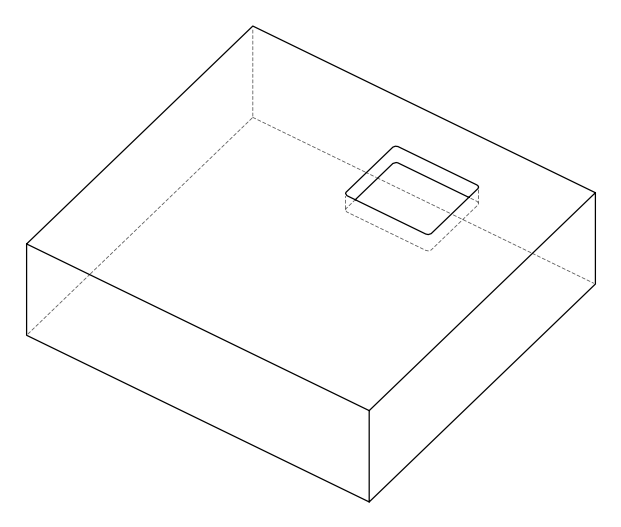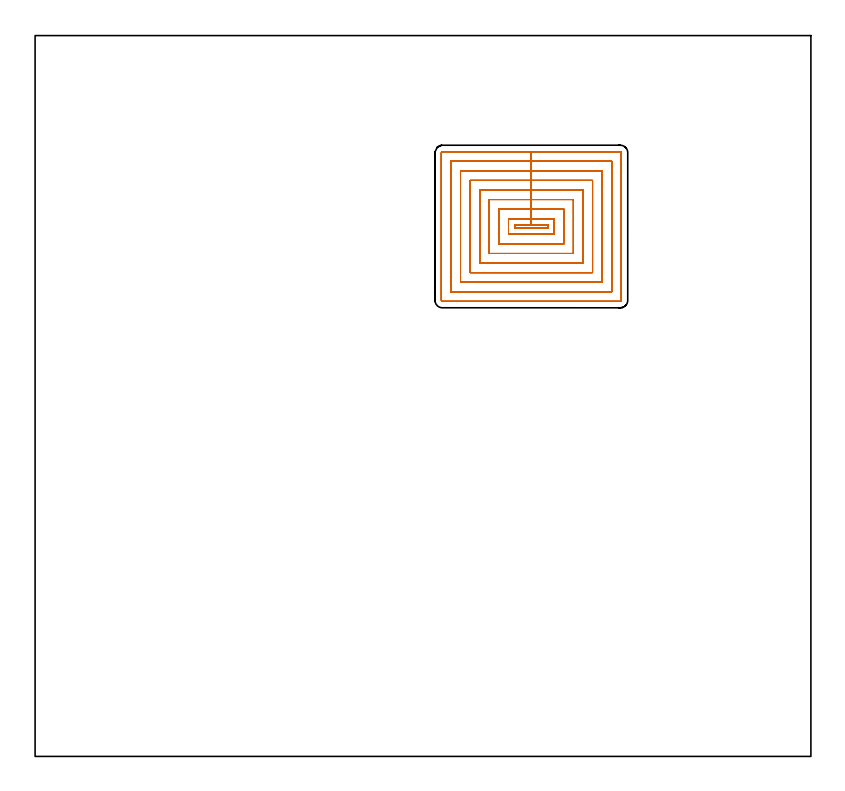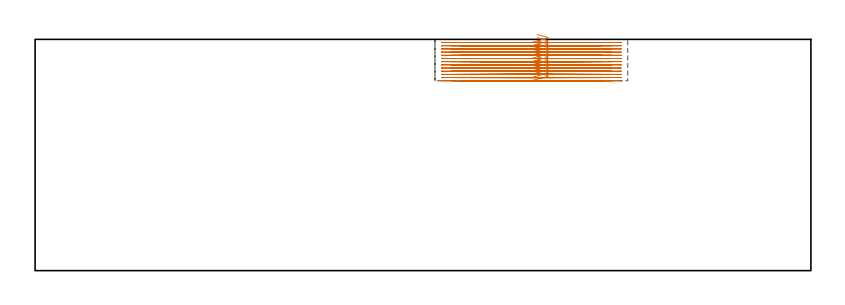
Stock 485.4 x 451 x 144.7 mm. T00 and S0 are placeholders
(PLAN: 1 operations, 0 tool changes, 54.3 min)
(1 MILL_RECTANGULAR_POCKET | POCKET_RECTANGULAR_STRAIGHT | NXT0201_009 | Follow Part, ap 2, ae 75% | 54.3 min | 317166 mm3)
(TOOL NXT0201_009 | ENDMILL 8mm [2P460-0800-NA 1630] | D8 FL26 Z6)
(OP 1 MILL_RECTANGULAR_POCKET)
G17 G21 G94 G90
T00 M6
G54
G17 G0 G90 X314.168 Y330.7 S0 M3
G43 Z154.7 H1
Z147.7
G94 G1 X320.8 Z145.923 F250.
Y332.4 Z145.467
X310.5 Z142.708
X300.2 F500.
Y330.7
X320.8
Y332.4
X310.5
Y336.4
X296.2
Y326.7
X324.8
Y336.4
X310.5
Y342.4
X290.2
Y320.7
X330.8
Y342.4
X310.5
Y348.4
X284.2
Y314.7
X336.8
Y348.4
X310.5
Y354.4
X278.2
Y308.7
X342.8
Y354.4
X310.5
Y360.4
X272.2
Y302.7
X348.8
Y360.4
X310.5
Y366.4
X266.2
Y296.7
X354.8
Y366.4
X310.5
Y372.4
X260.2
Y290.7
X360.8
Y372.4
X310.5
Y378.4
X254.8
G3 X254.2 Y377.8 R0.6
G1 Y285.3
G3 X254.8 Y284.7 R0.6
G1 X366.2
G3 X366.8 Y285.3 R0.6
G1 Y377.8
G3 X366.2 Y378.4 R0.6
G1 X310.5
X309.5
G0 X314.168 Y330.7 Z145.708
G1 X320.8 Z143.931 F250.
Y332.4 Z143.475
X310.5 Z140.715
X300.2 F500.
Y330.7
X320.8
Y332.4
X310.5
Y336.4
X296.2
Y326.7
X324.8
Y336.4
X310.5
Y342.4
X290.2
Y320.7
X330.8
Y342.4
X310.5
Y348.4
X284.2
Y314.7
X336.8
Y348.4
X310.5
Y354.4
X278.2
Y308.7
X342.8
Y354.4
X310.5
Y360.4
X272.2
Y302.7
X348.8
Y360.4
X310.5
Y366.4
X266.2
Y296.7
X354.8
Y366.4
X310.5
Y372.4
X260.2
Y290.7
X360.8
Y372.4
X310.5
Y378.4
X254.8
G3 X254.2 Y377.8 R0.6
G1 Y285.3
G3 X254.8 Y284.7 R0.6
G1 X366.2
G3 X366.8 Y285.3 R0.6
G1 Y377.8
G3 X366.2 Y378.4 R0.6
G1 X310.5
X309.5
G0 X314.168 Y330.7 Z143.715
G1 X320.8 Z141.938 F250.
Y332.4 Z141.483
X310.5 Z138.723
X300.2 F500.
Y330.7
X320.8
Y332.4
X310.5
Y336.4
X296.2
Y326.7
X324.8
Y336.4
X310.5
Y342.4
X290.2
Y320.7
X330.8
Y342.4
X310.5
Y348.4
X284.2
Y314.7
X336.8
Y348.4
X310.5
Y354.4
X278.2
Y308.7
X342.8
Y354.4
X310.5
Y360.4
X272.2
Y302.7
X348.8
Y360.4
X310.5
Y366.4
X266.2
Y296.7
X354.8
Y366.4
X310.5
Y372.4
X260.2
Y290.7
X360.8
Y372.4
X310.5
Y378.4
X254.8
G3 X254.2 Y377.8 R0.6
G1 Y285.3
G3 X254.8 Y284.7 R0.6
G1 X366.2
G3 X366.8 Y285.3 R0.6
G1 Y377.8
G3 X366.2 Y378.4 R0.6
G1 X310.5
X309.5
G0 X314.168 Y330.7 Z141.723
G1 X320.8 Z139.946 F250.
Y332.4 Z139.491
X310.5 Z136.731
X300.2 F500.
Y330.7
X320.8
Y332.4
X310.5
Y336.4
X296.2
Y326.7
X324.8
Y336.4
X310.5
Y342.4
X290.2
Y320.7
X330.8
Y342.4
X310.5
Y348.4
X284.2
Y314.7
X336.8
Y348.4
X310.5
Y354.4
X278.2
Y308.7
X342.8
Y354.4
X310.5
Y360.4
X272.2
Y302.7
X348.8
Y360.4
X310.5
Y366.4
X266.2
Y296.7
X354.8
Y366.4
X310.5
Y372.4
X260.2
Y290.7
X360.8
Y372.4
X310.5
Y378.4
X254.8
G3 X254.2 Y377.8 R0.6
G1 Y285.3
G3 X254.8 Y284.7 R0.6
G1 X366.2
G3 X366.8 Y285.3 R0.6
G1 Y377.8
G3 X366.2 Y378.4 R0.6
G1 X310.5
X309.5
G0 X314.168 Y330.7 Z139.731
G1 X320.8 Z137.954 F250.
Y332.4 Z137.498
X310.5 Z134.738
X300.2 F500.
Y330.7
X320.8
Y332.4
X310.5
Y336.4
X296.2
Y326.7
X324.8
Y336.4
X310.5
Y342.4
X290.2
Y320.7
X330.8
Y342.4
X310.5
Y348.4
X284.2
Y314.7
X336.8
Y348.4
X310.5
Y354.4
X278.2
Y308.7
X342.8
Y354.4
X310.5
Y360.4
X272.2
Y302.7
X348.8
Y360.4
X310.5
Y366.4
X266.2
Y296.7
X354.8
Y366.4
X310.5
Y372.4
X260.2
Y290.7
X360.8
Y372.4
X310.5
Y378.4
X254.8
G3 X254.2 Y377.8 R0.6
G1 Y285.3
G3 X254.8 Y284.7 R0.6
G1 X366.2
G3 X366.8 Y285.3 R0.6
G1 Y377.8
G3 X366.2 Y378.4 R0.6
G1 X310.5
X309.5
G0 X314.168 Y330.7 Z137.738
G1 X320.8 Z135.961 F250.
Y332.4 Z135.506
X310.5 Z132.746
X300.2 F500.
Y330.7
X320.8
Y332.4
X310.5
Y336.4
X296.2
Y326.7
X324.8
Y336.4
X310.5
Y342.4
X290.2
Y320.7
X330.8
Y342.4
X310.5
Y348.4
X284.2
Y314.7
X336.8
Y348.4
X310.5
Y354.4
X278.2
Y308.7
X342.8
Y354.4
X310.5
Y360.4
X272.2
Y302.7
X348.8
Y360.4
X310.5
Y366.4
X266.2
Y296.7
X354.8
Y366.4
X310.5
Y372.4
X260.2
Y290.7
X360.8
Y372.4
X310.5
Y378.4
X254.8
G3 X254.2 Y377.8 R0.6
G1 Y285.3
G3 X254.8 Y284.7 R0.6
G1 X366.2
G3 X366.8 Y285.3 R0.6
G1 Y377.8
G3 X366.2 Y378.4 R0.6
G1 X310.5
X309.5
G0 X314.168 Y330.7 Z135.746
G1 X320.8 Z133.969 F250.
Y332.4 Z133.514
X310.5 Z130.754
X300.2 F500.
Y330.7
X320.8
Y332.4
X310.5
Y336.4
X296.2
Y326.7
X324.8
Y336.4
X310.5
Y342.4
X290.2
Y320.7
X330.8
Y342.4
X310.5
Y348.4
X284.2
Y314.7
X336.8
Y348.4
X310.5
Y354.4
X278.2
Y308.7
X342.8
Y354.4
X310.5
Y360.4
X272.2
Y302.7
X348.8
Y360.4
X310.5
Y366.4
X266.2
Y296.7
X354.8
Y366.4
X310.5
Y372.4
X260.2
Y290.7
X360.8
Y372.4
X310.5
Y378.4
X254.8
G3 X254.2 Y377.8 R0.6
G1 Y285.3
G3 X254.8 Y284.7 R0.6
G1 X366.2
G3 X366.8 Y285.3 R0.6
G1 Y377.8
G3 X366.2 Y378.4 R0.6
G1 X310.5
X309.5
G0 X314.168 Y330.7 Z133.754
G1 X320.8 Z131.977 F250.
Y332.4 Z131.521
X310.5 Z128.762
X300.2 F500.
Y330.7
X320.8
Y332.4
X310.5
Y336.4
X296.2
Y326.7
X324.8
Y336.4
X310.5
Y342.4
X290.2
Y320.7
X330.8
Y342.4
X310.5
Y348.4
X284.2
Y314.7
X336.8
Y348.4
X310.5
Y354.4
X278.2
Y308.7
X342.8
Y354.4
X310.5
Y360.4
X272.2
Y302.7
X348.8
Y360.4
X310.5
Y366.4
X266.2
Y296.7
X354.8
Y366.4
X310.5
Y372.4
X260.2
Y290.7
X360.8
Y372.4
X310.5
Y378.4
X254.8
G3 X254.2 Y377.8 R0.6
G1 Y285.3
G3 X254.8 Y284.7 R0.6
G1 X366.2
G3 X366.8 Y285.3 R0.6
G1 Y377.8
G3 X366.2 Y378.4 R0.6
G1 X310.5
X309.5
G0 X314.168 Y330.7 Z131.762
G1 X320.8 Z129.985 F250.
Y332.4 Z129.529
X310.5 Z126.769
X300.2 F500.
Y330.7
X320.8
Y332.4
X310.5
Y336.4
X296.2
Y326.7
X324.8
Y336.4
X310.5
Y342.4
X290.2
Y320.7
X330.8
Y342.4
X310.5
Y348.4
X284.2
Y314.7
X336.8
Y348.4
X310.5
Y354.4
X278.2
Y308.7
X342.8
Y354.4
X310.5
Y360.4
X272.2
Y302.7
X348.8
Y360.4
X310.5
Y366.4
X266.2
Y296.7
X354.8
Y366.4
X310.5
Y372.4
X260.2
Y290.7
X360.8
Y372.4
X310.5
Y378.4
X254.8
G3 X254.2 Y377.8 R0.6
G1 Y285.3
G3 X254.8 Y284.7 R0.6
G1 X366.2
G3 X366.8 Y285.3 R0.6
G1 Y377.8
G3 X366.2 Y378.4 R0.6
G1 X310.5
X309.5
G0 X314.168 Y330.7 Z129.769
G1 X320.8 Z127.992 F250.
Y332.4 Z127.537
X310.5 Z124.777
X300.2 F500.
Y330.7
X320.8
Y332.4
X310.5
Y336.4
X296.2
Y326.7
X324.8
Y336.4
X310.5
Y342.4
X290.2
Y320.7
X330.8
Y342.4
X310.5
Y348.4
X284.2
Y314.7
X336.8
Y348.4
X310.5
Y354.4
X278.2
Y308.7
X342.8
Y354.4
X310.5
Y360.4
X272.2
Y302.7
X348.8
Y360.4
X310.5
Y366.4
X266.2
Y296.7
X354.8
Y366.4
X310.5
Y372.4
X260.2
Y290.7
X360.8
Y372.4
X310.5
Y378.4
X254.8
G3 X254.2 Y377.8 R0.6
G1 Y285.3
G3 X254.8 Y284.7 R0.6
G1 X366.2
G3 X366.8 Y285.3 R0.6
G1 Y377.8
G3 X366.2 Y378.4 R0.6
G1 X310.5
X309.5
G0 X314.168 Y330.7 Z127.777
G1 X320.8 Z126. F250.
Y332.4 Z125.544
X310.5 Z122.785
X300.2 F500.
Y330.7
X320.8
Y332.4
X310.5
Y336.4
X296.2
Y326.7
X324.8
Y336.4
X310.5
Y342.4
X290.2
Y320.7
X330.8
Y342.4
X310.5
Y348.4
X284.2
Y314.7
X336.8
Y348.4
X310.5
Y354.4
X278.2
Y308.7
X342.8
Y354.4
X310.5
Y360.4
X272.2
Y302.7
X348.8
Y360.4
X310.5
Y366.4
X266.2
Y296.7
X354.8
Y366.4
X310.5
Y372.4
X260.2
Y290.7
X360.8
Y372.4
X310.5
Y378.4
X254.8
G3 X254.2 Y377.8 R0.6
G1 Y285.3
G3 X254.8 Y284.7 R0.6
G1 X366.2
G3 X366.8 Y285.3 R0.6
G1 Y377.8
G3 X366.2 Y378.4 R0.6
G1 X310.5
X309.5
G0 X314.168 Y330.7 Z125.785
G1 X320.8 Z124.008 F250.
Y332.4 Z123.552
X310.5 Z120.792
X300.2 F500.
Y330.7
X320.8
Y332.4
X310.5
Y336.4
X296.2
Y326.7
X324.8
Y336.4
X310.5
Y342.4
X290.2
Y320.7
X330.8
Y342.4
X310.5
Y348.4
X284.2
Y314.7
X336.8
Y348.4
X310.5
Y354.4
X278.2
Y308.7
X342.8
Y354.4
X310.5
Y360.4
X272.2
Y302.7
X348.8
Y360.4
X310.5
Y366.4
X266.2
Y296.7
X354.8
Y366.4
X310.5
Y372.4
X260.2
Y290.7
X360.8
Y372.4
X310.5
Y378.4
X254.8
G3 X254.2 Y377.8 R0.6
G1 Y285.3
G3 X254.8 Y284.7 R0.6
G1 X366.2
G3 X366.8 Y285.3 R0.6
G1 Y377.8
G3 X366.2 Y378.4 R0.6
G1 X310.5
X309.5
G0 X314.168 Y330.7 Z123.792
G1 X320.8 Z122.015 F250.
Y332.4 Z121.56
X310.5 Z118.8
X300.2 F500.
Y330.7
X320.8
Y332.4
X310.5
Y336.4
X296.2
Y326.7
X324.8
Y336.4
X310.5
Y342.4
X290.2
Y320.7
X330.8
Y342.4
X310.5
Y348.4
X284.2
Y314.7
X336.8
Y348.4
X310.5
Y354.4
X278.2
Y308.7
X342.8
Y354.4
X310.5
Y360.4
X272.2
Y302.7
X348.8
Y360.4
X310.5
Y366.4
X266.2
Y296.7
X354.8
Y366.4
X310.5
Y372.4
X260.2
Y290.7
X360.8
Y372.4
X310.5
Y378.4
X254.8
G3 X254.2 Y377.8 R0.6
G1 Y285.3
G3 X254.8 Y284.7 R0.6
G1 X366.2
G3 X366.8 Y285.3 R0.6
G1 Y377.8
G3 X366.2 Y378.4 R0.6
G1 X310.5
X309.5
G0 Z154.7
M5
M2
